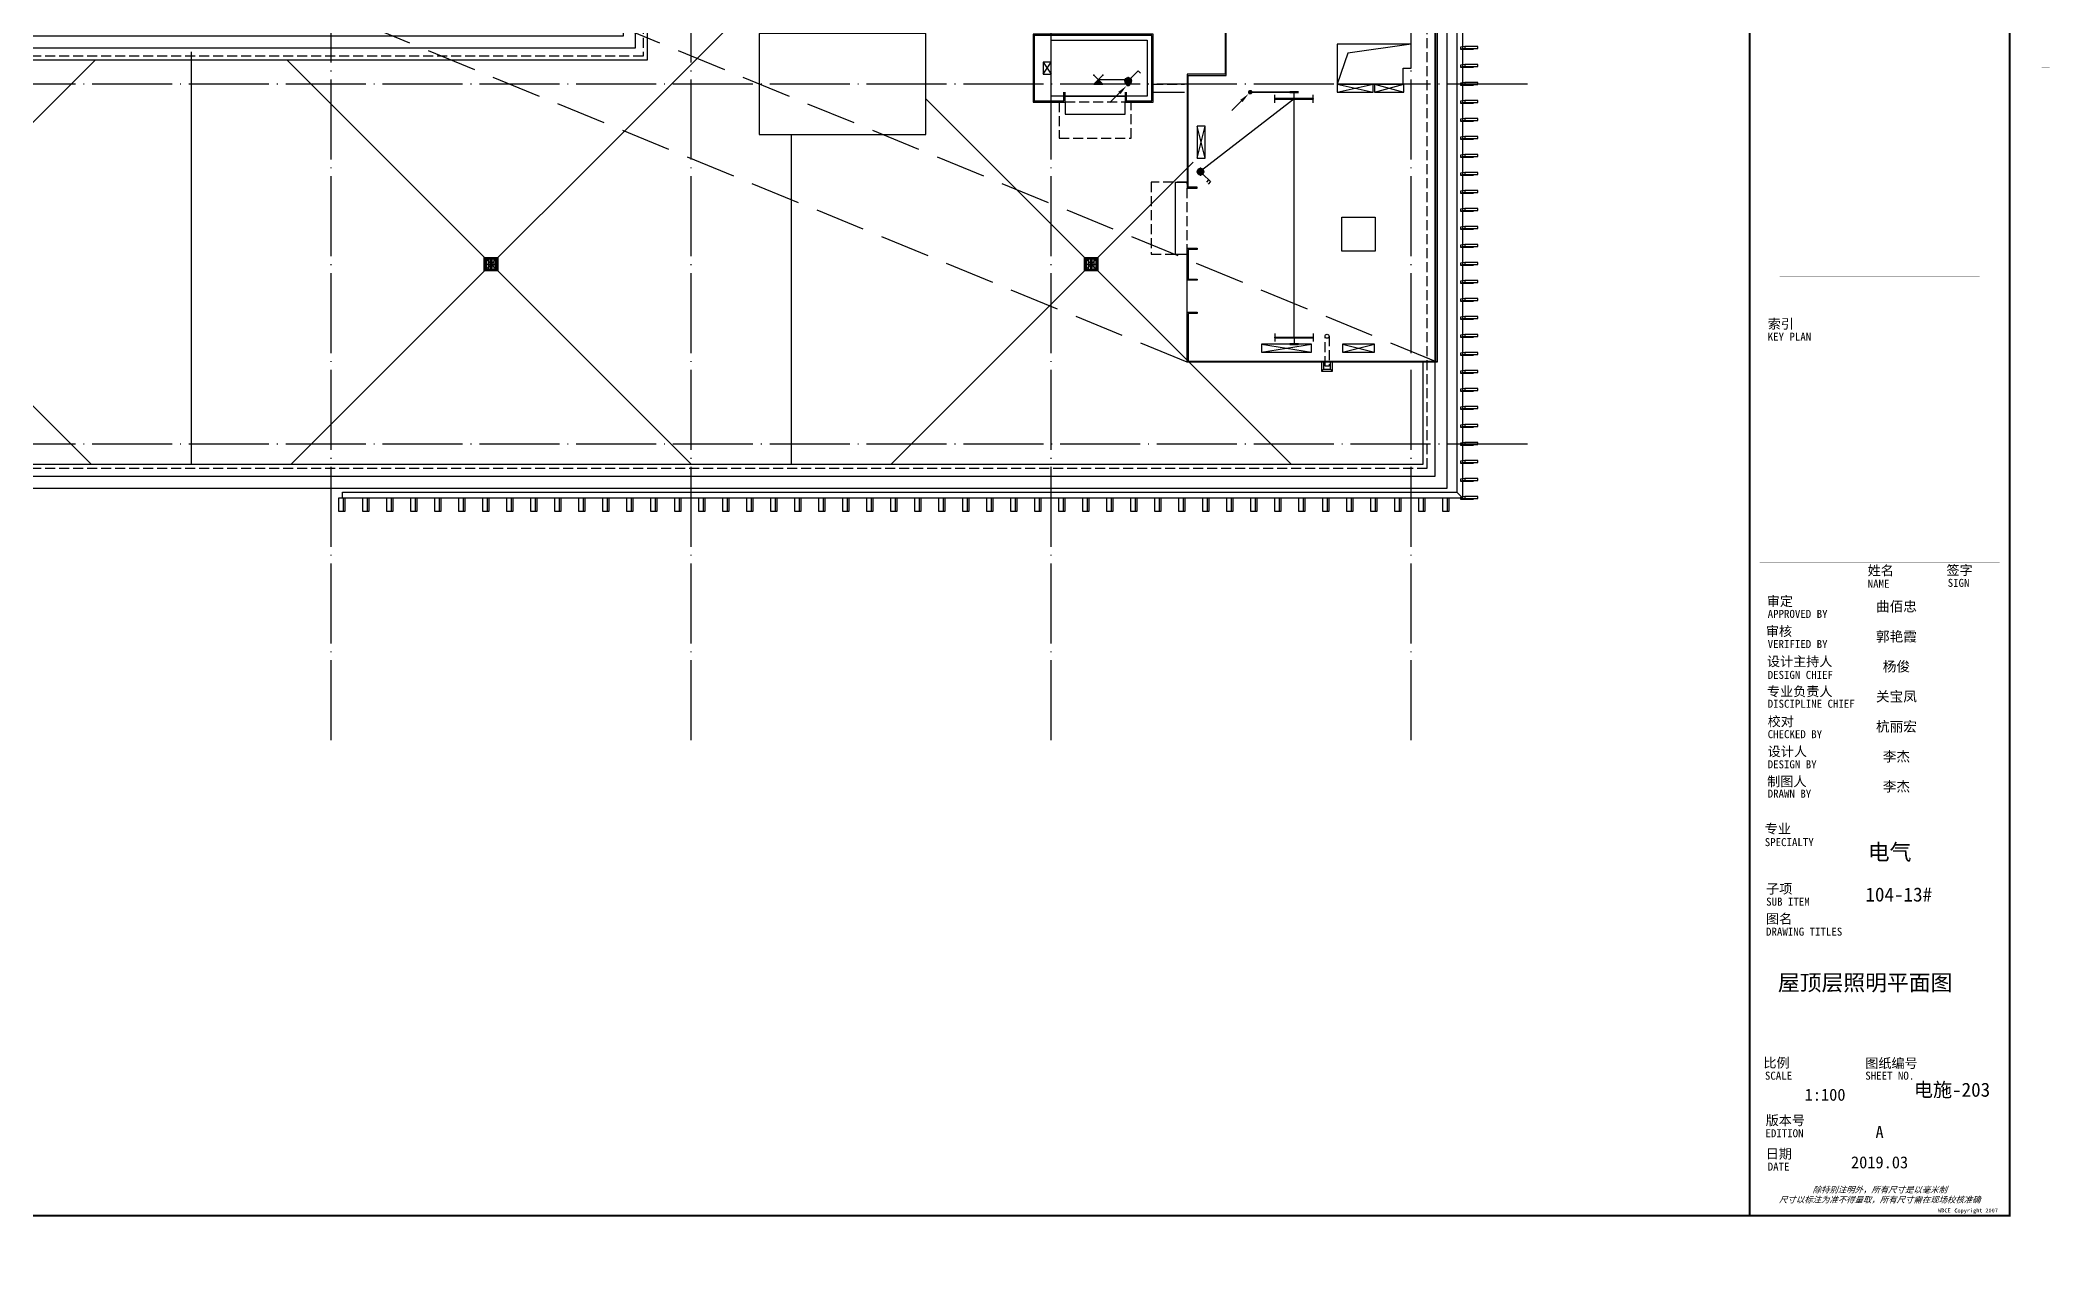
# Model space of a CAD drawing. Extents: x -288892 to 86489, y -207485 to 163917.
# Drawn here: x 23229 to 73468, y 104512 to 134900 of the extents above; entities that cross this region are included whole.
import ezdxf
from ezdxf.enums import TextEntityAlignment as Align

# ---------------------------------------------------------------- set-up
doc = ezdxf.new("R2010")
doc.units = 0
doc.header["$LTSCALE"] = 1000
doc.header["$MEASUREMENT"] = 0
for name, pattern in [('DASH', [0.35, 0.25, -0.1]), ('X-104 13#平面$0$DASH', [0.35, 0.25, -0.1]), ('X-104 13#平面$0$DOTE', [2.42, 2, -0.2, 0.02, -0.2])]:
    doc.linetypes.add(name, pattern=pattern)
doc.layers.get('0').update_dxf_attribs({"linetype": 'CONTINUOUS'})
doc.layers.get('Defpoints').update_dxf_attribs({"linetype": 'CONTINUOUS'})
for name, color, linetype in [('13#楼幕墙$0$A-C_玻璃幕墙', 140, 'CONTINUOUS'), ('13#楼幕墙$0$D-铝板', 181, 'CONTINUOUS'), ('EQUIP-照明', 3, 'CONTINUOUS'), ('LWIRE', 4, 'CONTINUOUS'), ('SHEET_TEXT', 7, 'CONTINUOUS'), ('TEL_TEXT', 3, 'CONTINUOUS'), ('WIRE-应急', 2, 'DASH'), ('X-104 13#平面$0$00-基础条件', 4, 'CONTINUOUS'), ('X-104 13#平面$0$02-TEXT_标注', 130, 'CONTINUOUS'), ('X-104 13#平面$0$A-E_电梯', 171, 'CONTINUOUS'), ('X-104 13#平面$0$A-O_分水线', 127, 'CONTINUOUS'), ('X-104 13#平面$0$A-O_屋面', 201, 'CONTINUOUS'), ('X-104 13#平面$0$A-SUR_保温', 222, 'CONTINUOUS'), ('X-104 13#平面$0$A-TECH_暖通', 6, 'CONTINUOUS'), ('X-104 13#平面$0$A-TECH_电气', 240, 'CONTINUOUS'), ('X-104 13#平面$0$A-TECH_结构', 21, 'CONTINUOUS'), ('X-104 13#平面$0$A_AXIS-轴线', 36, 'X-104 13#平面$0$DOTE'), ('X-104 13#平面$0$DIM_SYMB', 3, 'CONTINUOUS'), ('X-104 13#平面$0$EH_石材', 116, 'CONTINUOUS'), ('X-104 13#平面$0$X-104 13#平面$0$A-TECH_结构', 21, 'CONTINUOUS'), ('X-104 13#平面$0$图例', 7, 'CONTINUOUS')]:
    doc.layers.add(name, color=color, linetype=linetype)
doc.layers.add('X-104 13#平面$0$04-不打印_辅助线', color=165, linetype='CONTINUOUS', plot=False)
doc.layers.add('X-104 13#平面$0$04-不打印_面积', color=5, linetype='CONTINUOUS', plot=False)
doc.styles.add('_TEL_DIM', font='SIMPLEX', dxfattribs={"width": 0.8, "height": 3.5, "bigfont": 'HZTXT'})
doc.styles.get("Standard").update_dxf_attribs({"font": 'gbenor.shx', "bigfont": 'gbcbig.shx'})
doc.styles.add('华文细黑', font='STXIHEI.TTF')
doc.styles.add('图签信息$0$hwxh', font='STXIHEI.TTF')
doc.styles.add('图签信息$0$华文细黑', font='STXIHEI.TTF', dxfattribs={"height": 10})

# ---------------------------------------------------------------- blocks, each defined once
blk = doc.blocks.new('图框-A1')
for points, const_width in [([(0, 0), (841, 0), (841, 594), (0, 594)], 0.05), ([(766, 584), (25, 584), (25, 10), (766, 10)], 0.5)]:
    blk.add_lwpolyline(points, close=True, dxfattribs=dict(const_width=const_width))
at = {"const_width": 0.05}
for points in [[(841, 297), (839, 297)], [(420.5, 0), (420.5, 2)]]:
    blk.add_lwpolyline(points, dxfattribs=at)
blk = doc.blocks.new('X-104 13#平面$0$zzzzx')
at = {"layer": 'X-104 13#平面$0$A_AXIS-轴线', "linetype": 'X-104 13#平面$0$DOTE'}
for p, q in [((30500, -7401), (30500, 28620)), ((39500, -7401), (39500, 28620)), ((48500, -7401), (48500, 28620)), ((57500, -7401), (57500, 28620)), ((60408, 9000), (-2925, 9000)), ((60408, 0), (-2925, 0))]:
    blk.add_line(p, q, dxfattribs=at)
blk = doc.blocks.new('图签信息$0$WDCE Copyright200X')
at = {"const_width": 0.016}
blk.add_lwpolyline([(-10.6, 1.26, 1), (-11.4, 1.26, 1)], format="xyb", close=True, dxfattribs=at)
at = {"style": '图签信息$0$华文细黑'}
for s, p in [('WDCE ', (-11.46, 0.5)), ('     Copyright ', (-3.51, 0.5))]:
    blk.add_text(s, height=1, dxfattribs=at).set_placement(p, align=Align.BOTTOM_RIGHT)
blk.add_text('c', height=0.6, dxfattribs=at).set_placement((-11.04, 1.35), align=Align.MIDDLE_CENTER)
blk.add_attdef('200X', text='', height=1, dxfattribs=at).set_placement((-0.45, 0.5), align=Align.BOTTOM_RIGHT)
blk = doc.blocks.new('图签信息$0$logo2')
h = blk.add_hatch(color=7)
h.paths.add_polyline_path([(19.02, -7.36), (15.84, -7.36), (15.84, -3.97), (18.97, -3.97), (18.97, -4.24), (16.46, -4.24), (16.46, -5.45), (18.81, -5.45), (18.81, -5.69), (16.47, -5.69), (16.47, -7.12), (19.02, -7.12)])
edge = h.paths.add_edge_path()
edge.add_spline(control_points=[(15.26, -4.21), (15.26, -4.21), (15.13, -4.65), (15.13, -4.65), (15.13, -4.65), (14.62, -4.1), (13.73, -4.1), (13.04, -4.1), (12.07, -4.54), (12.08, -5.62), (12.08, -6.49), (12.77, -7.16), (13.73, -7.17), (14.66, -7.17), (15.23, -6.68), (15.23, -6.68), (15.23, -6.68), (15.16, -7.11), (15.16, -7.11), (13.63, -7.7), (11.42, -7.29), (11.41, -5.64), (11.4, -3.72), (14.16, -3.66), (15.26, -4.21)], knot_values=[0, 0, 0, 0, 1, 1, 1, 2, 2, 2, 3, 3, 3, 4, 4, 4, 5, 5, 5, 6, 6, 6, 7, 7, 7, 8, 8, 8, 8], degree=3, periodic=0)
edge = h.paths.add_edge_path(flags=16)
edge.add_spline(control_points=[(10.23, -5.57), (10.23, -5.16), (10.12, -4.83), (9.9, -4.58), (9.63, -4.27), (9.23, -4.12), (8.69, -4.12), (8.69, -4.12), (7.64, -4.12), (7.64, -4.12), (7.64, -4.12), (7.64, -7.1), (7.64, -7.1), (7.64, -7.1), (8.66, -7.1), (8.66, -7.1), (9.13, -7.1), (9.52, -6.93), (9.82, -6.6), (10.09, -6.31), (10.23, -5.96), (10.23, -5.57)], knot_values=[0, 0, 0, 0, 1, 1, 1, 2, 2, 2, 3, 3, 3, 4, 4, 4, 5, 5, 5, 6, 6, 6, 7, 7, 7, 7], degree=3, periodic=0)
edge = h.paths.add_edge_path()
edge.add_spline(control_points=[(10.92, -5.51), (10.92, -5.96), (10.72, -6.37), (10.34, -6.72), (9.92, -7.1), (9.41, -7.29), (8.82, -7.29), (8.82, -7.29), (7.03, -7.29), (7.03, -7.29), (7.03, -7.29), (7.03, -3.92), (7.03, -3.92), (7.03, -3.92), (9.1, -3.92), (9.1, -3.92), (9.59, -3.92), (10.01, -4.06), (10.36, -4.34), (10.73, -4.64), (10.92, -5.03), (10.92, -5.51)], knot_values=[0, 0, 0, 0, 1, 1, 1, 2, 2, 2, 3, 3, 3, 4, 4, 4, 5, 5, 5, 6, 6, 6, 7, 7, 7, 7], degree=3, periodic=0)
at = {"lineweight": 0}
blk.add_lwpolyline([(19.02, -7.36), (15.84, -7.36), (15.84, -3.97), (18.97, -3.97), (18.97, -4.24), (16.46, -4.24), (16.46, -5.45), (18.81, -5.45), (18.81, -5.69), (16.47, -5.69), (16.47, -7.12), (19.02, -7.12), (19.02, -7.36)], dxfattribs=at)
for points, knots in [([(10.92, -5.51), (10.92, -5.96), (10.72, -6.37), (10.34, -6.72), (9.92, -7.1), (9.41, -7.29), (8.82, -7.29), (8.82, -7.29), (7.03, -7.29), (7.03, -7.29), (7.03, -7.29), (7.03, -3.92), (7.03, -3.92), (7.03, -3.92), (9.1, -3.92), (9.1, -3.92), (9.59, -3.92), (10.01, -4.06), (10.36, -4.34), (10.73, -4.64), (10.92, -5.03), (10.92, -5.51)], [0, 0, 0, 0, 1, 1, 1, 2, 2, 2, 3, 3, 3, 4, 4, 4, 5, 5, 5, 6, 6, 6, 7, 7, 7, 7]), ([(10.23, -5.57), (10.23, -5.16), (10.12, -4.83), (9.9, -4.58), (9.63, -4.27), (9.23, -4.12), (8.69, -4.12), (8.69, -4.12), (7.64, -4.12), (7.64, -4.12), (7.64, -4.12), (7.64, -7.1), (7.64, -7.1), (7.64, -7.1), (8.66, -7.1), (8.66, -7.1), (9.13, -7.1), (9.52, -6.93), (9.82, -6.6), (10.09, -6.31), (10.23, -5.96), (10.23, -5.57)], [0, 0, 0, 0, 1, 1, 1, 2, 2, 2, 3, 3, 3, 4, 4, 4, 5, 5, 5, 6, 6, 6, 7, 7, 7, 7]), ([(15.26, -4.21), (15.26, -4.21), (15.13, -4.65), (15.13, -4.65), (15.13, -4.65), (14.62, -4.1), (13.73, -4.1), (13.04, -4.1), (12.07, -4.54), (12.08, -5.62), (12.08, -6.49), (12.77, -7.16), (13.73, -7.17), (14.66, -7.17), (15.23, -6.68), (15.23, -6.68), (15.23, -6.68), (15.16, -7.11), (15.16, -7.11), (13.63, -7.7), (11.42, -7.29), (11.41, -5.64), (11.4, -3.72), (14.16, -3.66), (15.26, -4.21)], [0, 0, 0, 0, 1, 1, 1, 2, 2, 2, 3, 3, 3, 4, 4, 4, 5, 5, 5, 6, 6, 6, 7, 7, 7, 8, 8, 8, 8])]:
    blk.add_open_spline(points, degree=3, knots=knots, dxfattribs=at)
blk = doc.blocks.new('图签信息$0$logo1')
h = blk.add_hatch(color=8)
edge = h.paths.add_edge_path()
edge.add_spline(control_points=[(3.86, -5.21), (3.63, -5.88), (3.39, -6.56), (3.39, -6.56), (3.39, -6.56), (2.5, -3.91), (2.5, -3.91), (2.5, -3.91), (1.8, -3.91), (1.69, -3.91), (2.02, -4.39), (2.95, -7.27), (2.95, -7.27), (2.95, -7.27), (3.44, -7.27), (3.44, -7.27), (3.44, -7.27), (4.03, -5.66), (4.03, -5.66), (4.03, -5.66), (3.86, -5.21), (3.86, -5.21)], knot_values=[0, 0, 0, 0, 1, 1, 1, 2, 2, 2, 3, 3, 3, 4, 4, 4, 5, 5, 5, 6, 6, 6, 7, 7, 7, 7], degree=3, periodic=0)
h = blk.add_hatch(color=7)
edge = h.paths.add_edge_path()
edge.add_spline(control_points=[(6.04, -3.91), (6.09, -4.1), (5.2, -6.56), (5.2, -6.56), (5.2, -6.56), (4.3, -3.91), (4.3, -3.91), (4.3, -3.91), (3.6, -3.91), (3.49, -3.91), (3.82, -4.39), (4.75, -7.27), (4.75, -7.27), (4.75, -7.27), (5.24, -7.27), (5.24, -7.27), (5.24, -7.27), (6.33, -4.3), (6.33, -4.3), (6.33, -4.3), (6.48, -3.91), (6.48, -3.91), (6.48, -3.91), (6.21, -3.91), (6.04, -3.91)], knot_values=[0, 0, 0, 0, 1, 1, 1, 2, 2, 2, 3, 3, 3, 4, 4, 4, 5, 5, 5, 6, 6, 6, 7, 7, 7, 8, 8, 8, 8], degree=3, periodic=0)
at = {"color": 8, "lineweight": 0}
blk.add_open_spline([(3.86, -5.21), (3.63, -5.88), (3.39, -6.56), (3.39, -6.56), (3.39, -6.56), (2.5, -3.91), (2.5, -3.91), (2.5, -3.91), (1.8, -3.91), (1.69, -3.91), (2.02, -4.39), (2.95, -7.27), (2.95, -7.27), (2.95, -7.27), (3.44, -7.27), (3.44, -7.27), (3.44, -7.27), (4.03, -5.66), (4.03, -5.66), (4.03, -5.66), (3.86, -5.21), (3.86, -5.21)], degree=3, knots=[0, 0, 0, 0, 1, 1, 1, 2, 2, 2, 3, 3, 3, 4, 4, 4, 5, 5, 5, 6, 6, 6, 7, 7, 7, 7], dxfattribs=at)
at = {"lineweight": 0}
blk.add_open_spline([(6.04, -3.91), (6.09, -4.1), (5.2, -6.56), (5.2, -6.56), (5.2, -6.56), (4.3, -3.91), (4.3, -3.91), (4.3, -3.91), (3.6, -3.91), (3.49, -3.91), (3.82, -4.39), (4.75, -7.27), (4.75, -7.27), (4.75, -7.27), (5.24, -7.27), (5.24, -7.27), (5.24, -7.27), (6.33, -4.3), (6.33, -4.3), (6.33, -4.3), (6.48, -3.91), (6.48, -3.91), (6.48, -3.91), (6.21, -3.91), (6.04, -3.91)], degree=3, knots=[0, 0, 0, 0, 1, 1, 1, 2, 2, 2, 3, 3, 3, 4, 4, 4, 5, 5, 5, 6, 6, 6, 7, 7, 7, 8, 8, 8, 8], dxfattribs=at)
blk.add_blockref('图签信息$0$logo2', (0, 0))
blk = doc.blocks.new('图签信息$0$时间-logo')
at = {"layer": 'Defpoints', "lineweight": 0}
blk.add_lwpolyline([(0, -23.46), (-21.17, -23.46), (-21.17, 0), (0, 0), (0, -23.46)], dxfattribs=at)
blk.add_blockref('图签信息$0$logo1', (-20.97, 0))
at = {"style": '图签信息$0$hwxh'}
for s, height, p in [('华通设计顾问工程有限公司 ', 1.15, (-19.73, -9.05)), ('WALTON DESIGN & CONSULTING ENGINEERING CO., LTD.', 0.5, (-19.5, -10.1)), ('Address: Building No.3 C-Park, No.135 Xizhimen South Street, ', 0.47, (-19.48, -12.83)), ('地址:北京市西城区西直门南小街135号西派国际3号楼 100035', 0.5, (-19.48, -11.94)), ('Xicheng District, Beijing 100035, China ', 0.47, (-16.69, -13.72)), ('电话 Tel：                        （8610）83957395 ', 0.5, (-19.56, -14.91)), ('传真 Fax：                      （8610）83957590 ', 0.5, (-19.48, -15.8)), ('主页 Web：                      www.WDCE.com ', 0.5, (-19.48, -16.69)), ('邮件 E-mail：                    office@WDCE.com ', 0.5, (-19.48, -17.58)), ('资质号 Licence No.：    建筑甲级 A111010265 ', 0.5, (-19.48, -18.47)), ('   规划甲级 101195', 0.5, (-12.6, -19.36))]:
    blk.add_text(s, height=height, dxfattribs=at).set_placement(p)
blk = doc.blocks.new('图签信息')
at = {"const_width": 0.5}
for points in [[(-65, 574), (-65, 500.5), (0, 500.5), (0, 574)], [(-65, 0), (0, 0), (0, 500.5), (-65, 500.5)]]:
    blk.add_lwpolyline(points, close=True, dxfattribs=at)
at = {"const_width": 0.05}
for points in [[(-65, 566.5), (0, 566.5)], [(-39.14, 566.5), (-39.14, 500.5)], [(-19.1, 566.5), (-19.1, 500.5)], [(-65, 560.5), (0, 560.5)], [(-65, 554.5), (0, 554.5)], [(-65, 548.5), (0, 548.5)], [(-65, 542.5), (0, 542.5)], [(-65, 536.5), (0, 536.5)], [(-65, 530.5), (0, 530.5)], [(-65, 524.5), (0, 524.5)], [(-65, 518.5), (0, 518.5)], [(-65, 512.5), (0, 512.5)], [(-65, 512.5), (0, 512.5)], [(-65, 506.5), (0, 506.5)], [(-65, 500.5), (0, 500.5)], [(-62.5, 450.87), (-2.5, 450.87)], [(-62.5, 440.87), (-2.5, 440.87)], [(-2.5, 407.85), (-2.5, 436.12), (-62.5, 436.12), (-62.5, 407.85)], [(-62.5, 407.85), (-2.5, 407.85)], [(-62.5, 404.92), (-62.5, 227.83)], [(-62.5, 404.92), (-2.5, 404.92)], [(-62.5, 227.83), (-2.5, 227.83), (-2.5, 404.92)], [(-57.5, 338.36), (-7.5, 338.36)], [(-57.5, 288.83), (-7.5, 288.83)], [(-57.5, 234.85), (-7.5, 234.85)], [(-62.5, 227.83), (-2.5, 227.83)], [(-62.5, 217.74), (-2.5, 217.74)], [(-62.5, 103.26), (-2.5, 103.26), (-2.5, 163.26), (-62.5, 163.26), (-62.5, 103.26)], [(-37.5, 163.26), (-37.5, 103.26)], [(-20, 163.26), (-20, 103.26)], [(-62.5, 155.76), (-2.5, 155.76)], [(-62.5, 148.26), (-2.5, 148.26)], [(-62.5, 140.76), (-2.5, 140.76)], [(-62.5, 133.26), (-2.5, 133.26)], [(-62.5, 125.76), (-2.5, 125.76)], [(-62.5, 118.26), (-2.5, 118.26)], [(-62.5, 110.76), (-2.5, 110.76)], [(-62.5, 98.5), (-2.5, 98.5), (-2.5, 10), (-62.5, 10), (-62.5, 98.5)], [(-62.5, 83.5), (-2.5, 83.5)], [(-62.5, 76), (-2.5, 76)], [(-62.5, 40), (-2.5, 40)], [(-37.5, 40), (-37.5, 26)], [(-62.5, 26), (-2.5, 26)], [(-62.5, 18), (-2.5, 18)]]:
    blk.add_lwpolyline(points, dxfattribs=at)
at = {"ltscale": 0.001, "xscale": 2.834689937531525, "yscale": 2.834689937531525, "zscale": 2.834689937531525}
blk.add_blockref('图签信息$0$时间-logo', (-2.5, 404.92), dxfattribs=at)
blk.add_blockref('图签信息$0$WDCE Copyright200X', (-2.5, 0)).add_auto_attribs({'200X': '2007'})
at = {"style": '图签信息$0$华文细黑'}
for s, height, p in [('会签栏', 2.4, (-32.5, 573)), ('COUNTERSIGN', 2, (-32.5, 569.6))]:
    blk.add_text(s, height=height, dxfattribs=at).set_placement(p, align=Align.TOP_CENTER)
for s, height, p in [('签字', 2.4, (-37.22, 564.63)), ('SIGN', 2, (-30.32, 563.88)), ('日期', 2.4, (-17.79, 564.58)), ('DATE', 2, (-10.96, 563.7)), ('总图', 2.4, (-63, 559.5)), ('建筑', 2.4, (-63, 553.5)), ('结构', 2.4, (-63, 547.5)), ('给排水', 2.4, (-63, 541.5)), ('暖通', 2.4, (-63, 535.5)), ('电气', 2.4, (-63, 529.5)), ('景观', 2.4, (-63, 523.5)), ('室内', 2.4, (-63, 517.5)), ('方案', 2.4, (-63, 511.5)), ('绿色', 2.4, (-63, 505.5)), ('项目名称', 2.4, (-60.5, 498)), ('PROJECT NAME', 2, (-60.5, 494.08)), ('设计号', 2.4, (-60.54, 457.48)), ('PROJECT NO.', 2, (-60.5, 453.97)), ('阶段', 2.4, (-60.5, 447.47)), ('STAGE', 2, (-60.5, 443.97)), ('委托方', 2, (-60.9, 434.86)), ('CLIENT', 2, (-60.9, 431.86)), ('设计方', 2, (-60.5, 403.83)), ('DESIGNER', 2, (-60.5, 400.83)), ('索引', 2.4, (-60.5, 224.14)), ('KEY PLAN', 2, (-60.5, 220.74)), ('姓名', 2.4, (-35.5, 162.47)), ('签字', 2.4, (-15.81, 162.57)), ('NAME', 2, (-35.5, 158.96)), ('SIGN', 2, (-15.5, 159.2)), ('审定', 2.4, (-60.73, 154.81)), ('APPROVED BY', 2, (-60.5, 151.44)), ('审核', 2.4, (-60.95, 147.29)), ('VERIFIED BY', 2, (-60.5, 143.91)), ('设计主持人', 2.4, (-60.68, 139.76)), ('DESIGN CHIEF', 2, (-60.5, 136.19)), ('专业负责人', 2.4, (-60.67, 132.26)), ('DISCIPLINE CHIEF', 2, (-60.5, 128.98)), ('校对', 2.4, (-60.5, 124.76)), ('CHECKED BY', 2, (-60.5, 121.37)), ('设计人', 2.4, (-60.5, 117.26)), ('DESIGN BY', 2, (-60.5, 113.83)), ('制图人', 2.4, (-60.61, 109.76)), ('DRAWN BY', 2, (-60.5, 106.5)), ('专业', 2.4, (-61.23, 97.93)), ('SPECIALTY', 2, (-61.23, 94.38)), ('子项', 2.4, (-60.88, 82.92)), ('SUB ITEM', 2, (-60.88, 79.5)), ('图名', 2.4, (-60.91, 75.41)), ('DRAWING TITLES', 2, (-60.91, 72)), ('比例', 2.4, (-61.56, 39.42)), ('SCALE', 2, (-61.19, 36)), ('SHEET NO.', 2, (-36.1, 36)), ('图纸编号', 2.4, (-36.1, 39.32)), ('版本号', 2.4, (-61, 25.03)), ('EDITION', 2, (-61.06, 21.61)), ('日期', 2.4, (-61, 16.68)), ('DATE', 2, (-60.5, 13.26))]:
    blk.add_text(s, height=height, dxfattribs=at).set_placement(p, align=Align.TOP_LEFT)
for s, p in [('SITE PLAN', (-40.06, 557.7)), ('ARCHITECTURE', (-40.06, 552.7)), ('STRUCTURE', (-40.06, 546.7)), ('WATER', (-40.06, 540.7)), ('VENTILATION', (-40.06, 534.7)), ('ELECTRIC', (-40.14, 528.89)), ('LANDSCAPE', (-40.14, 522.89)), ('INTERIORS', (-40.14, 516.89)), ('PLAN', (-40.14, 510.89)), ('GREEN', (-40.14, 504.89))]:
    blk.add_text(s, height=1.5, dxfattribs=at).set_placement(p, align=Align.TOP_RIGHT)
at = {"color": 4, "style": '图签信息$0$华文细黑', "width": 0.75}
for s, p in [('通州区台湖镇104、109地块', (-32.5, 480.78)), ('F3其他类多功能用地项目', (-32.5, 470.91))]:
    blk.add_text(s, height=4.5, dxfattribs=at).set_placement(p, align=Align.CENTER)
at = {"color": 4, "style": '图签信息$0$华文细黑'}
for s, p in [('A', (-32.53, 19.4)), ('2019.03', (-32.53, 11.84))]:
    blk.add_text(s, height=3, dxfattribs=at).set_placement(p, align=Align.CENTER)
at = {"style": '图签信息$0$华文细黑', "oblique": 20}
for s, p in [('除特别注明外，所有尺寸是以毫米制', (-32.5, 6.5)), ('尺寸以标注为准不得量取，所有尺寸需在现场校核准确', (-32.5, 4))]:
    blk.add_text(s, height=1.5, dxfattribs=at).set_placement(p, align=Align.MIDDLE_CENTER)
at = {"color": 4, "ltscale": 0.001, "char_height": 3, "width": 58.4895, "style": '图签信息$0$华文细黑'}
for s, insert, attachment_point in [('通17-03', (-40.06, 455.51), 4), ('施工图', (-40.06, 445.51), 4), ('北京光谷科技园\\P开发建设有限公司', (-32.9, 419.71), 5)]:
    blk.add_mtext(s, dxfattribs=dict(at, insert=insert, attachment_point=attachment_point))
blk = doc.blocks.new('图签-A1')
at = {"color": 2}
blk.add_blockref('图签信息', (0, 0), dxfattribs=at)
blk = doc.blocks.new('13#楼幕墙$0$llllei')
for p, q in [((325, 50), (0, 50)), ((0, 50), (0, 0)), ((0, 0), (325, 0)), ((325, 0), (325, 50))]:
    blk.add_line(p, q)
for points in [[(0, 50), (-105, 29)], [(-105, 29), (-105, -21)], [(0, 0), (-105, -21)], [(325, 0), (220, -21)], [(-105, -21), (220, -21)]]:
    blk.add_lwpolyline(points)
blk = doc.blocks.new('13#楼幕墙$0$leileilei')
for p, q in [((120, 325), (0, 325)), ((0, 325), (0, 0)), ((0, 0), (120, 0)), ((120, 325), (120, 0)), ((170, 325), (120, 325)), ((120, 0), (170, 0)), ((170, 0), (170, 325))]:
    blk.add_line(p, q)
blk = doc.blocks.new('13#楼幕墙')
at = {"layer": '13#楼幕墙$0$A-C_玻璃幕墙'}
for p, q in [((58400, 123700), (58400, 143760)), ((22100, 123700), (58400, 123700))]:
    blk.add_line(p, q, dxfattribs=at)
at = {"layer": '13#楼幕墙$0$D-铝板'}
for points in [[(58790, 143760), (58640, 143760), (58640, 123600), (58790, 123450), (58790, 143760)], [(58790, 123450), (30785, 123450), (30785, 123600), (58640, 123600)]]:
    blk.add_lwpolyline(points, close=True, dxfattribs=at)
for name, p in [('13#楼幕墙$0$llllei', (58840, 134696)), ('13#楼幕墙$0$llllei', (58840, 134246)), ('13#楼幕墙$0$llllei', (58840, 133796)), ('13#楼幕墙$0$llllei', (58840, 133346)), ('13#楼幕墙$0$llllei', (58840, 132896)), ('13#楼幕墙$0$llllei', (58840, 132446)), ('13#楼幕墙$0$llllei', (58840, 131996)), ('13#楼幕墙$0$llllei', (58840, 131546)), ('13#楼幕墙$0$llllei', (58840, 131096)), ('13#楼幕墙$0$llllei', (58840, 130646)), ('13#楼幕墙$0$llllei', (58840, 130196)), ('13#楼幕墙$0$llllei', (58840, 129746)), ('13#楼幕墙$0$llllei', (58840, 129296)), ('13#楼幕墙$0$llllei', (58840, 128846)), ('13#楼幕墙$0$llllei', (58840, 128396)), ('13#楼幕墙$0$llllei', (58840, 127946)), ('13#楼幕墙$0$llllei', (58840, 127496)), ('13#楼幕墙$0$llllei', (58840, 127046)), ('13#楼幕墙$0$llllei', (58840, 126596)), ('13#楼幕墙$0$llllei', (58840, 126146)), ('13#楼幕墙$0$llllei', (58840, 125696)), ('13#楼幕墙$0$llllei', (58840, 125246)), ('13#楼幕墙$0$llllei', (58840, 124796)), ('13#楼幕墙$0$llllei', (58840, 124346)), ('13#楼幕墙$0$llllei', (58840, 123896)), ('13#楼幕墙$0$leileilei', (30685, 123125)), ('13#楼幕墙$0$leileilei', (31285, 123125)), ('13#楼幕墙$0$leileilei', (31885, 123125)), ('13#楼幕墙$0$leileilei', (32485, 123125)), ('13#楼幕墙$0$leileilei', (33085, 123125)), ('13#楼幕墙$0$leileilei', (33685, 123125)), ('13#楼幕墙$0$leileilei', (34285, 123125)), ('13#楼幕墙$0$leileilei', (34885, 123125)), ('13#楼幕墙$0$leileilei', (35485, 123125)), ('13#楼幕墙$0$leileilei', (36085, 123125)), ('13#楼幕墙$0$leileilei', (36685, 123125)), ('13#楼幕墙$0$leileilei', (37285, 123125)), ('13#楼幕墙$0$leileilei', (37885, 123125)), ('13#楼幕墙$0$leileilei', (38485, 123125)), ('13#楼幕墙$0$leileilei', (39085, 123125)), ('13#楼幕墙$0$leileilei', (39685, 123125)), ('13#楼幕墙$0$leileilei', (40285, 123125)), ('13#楼幕墙$0$leileilei', (40885, 123125)), ('13#楼幕墙$0$leileilei', (41485, 123125)), ('13#楼幕墙$0$leileilei', (42085, 123125)), ('13#楼幕墙$0$leileilei', (42685, 123125)), ('13#楼幕墙$0$leileilei', (43285, 123125)), ('13#楼幕墙$0$leileilei', (43885, 123125)), ('13#楼幕墙$0$leileilei', (44485, 123125)), ('13#楼幕墙$0$leileilei', (45085, 123125)), ('13#楼幕墙$0$leileilei', (45685, 123125)), ('13#楼幕墙$0$leileilei', (46285, 123125)), ('13#楼幕墙$0$leileilei', (46885, 123125)), ('13#楼幕墙$0$leileilei', (47485, 123125)), ('13#楼幕墙$0$leileilei', (48085, 123125)), ('13#楼幕墙$0$leileilei', (48685, 123125)), ('13#楼幕墙$0$leileilei', (49285, 123125)), ('13#楼幕墙$0$leileilei', (49885, 123125)), ('13#楼幕墙$0$leileilei', (50485, 123125)), ('13#楼幕墙$0$leileilei', (51085, 123125)), ('13#楼幕墙$0$leileilei', (51685, 123125)), ('13#楼幕墙$0$leileilei', (52285, 123125)), ('13#楼幕墙$0$leileilei', (52885, 123125)), ('13#楼幕墙$0$leileilei', (53485, 123125)), ('13#楼幕墙$0$leileilei', (54085, 123125)), ('13#楼幕墙$0$leileilei', (54685, 123125)), ('13#楼幕墙$0$leileilei', (55285, 123125)), ('13#楼幕墙$0$leileilei', (55885, 123125)), ('13#楼幕墙$0$leileilei', (56485, 123125)), ('13#楼幕墙$0$leileilei', (57085, 123125)), ('13#楼幕墙$0$leileilei', (57685, 123125)), ('13#楼幕墙$0$leileilei', (58285, 123125)), ('13#楼幕墙$0$llllei', (58840, 123446))]:
    blk.add_blockref(name, p, dxfattribs=at)
blk = doc.blocks.new('X-104 13#平面$0$ys')
for p, q in [((21500, 5311), (21500, -5000)), ((36500, 3240), (36500, -5000))]:
    blk.add_line(p, q)
for points in [[(24000, -5000), (36500, 7500)], [(7400, -6600), (19100, 5100)], [(19000, -5000), (8900, 5100)], [(34000, -5000), (23900, 5100)], [(46400, -2400), (39870, 4130)], [(39000, -5000), (46550, 2550)], [(49000, -5000), (46450, -2450)]]:
    blk.add_lwpolyline(points)
blk = doc.blocks.new('X-104 13#平面$0$jtkjuyriuy')
h = blk.add_hatch()
h.set_pattern_fill('ANSI31', color=8, scale=30, angle=45)
h.set_pattern_definition([(90, (0, 0), (-47.625, 1e-14), [])])
h.paths.add_polyline_path([(-138, 138), (138, 138), (138, -138), (-138, -138)])
for points in [[(-168, 168), (168, 168), (168, -168), (-168, -168)], [(-138, 138), (138, 138), (138, -138), (-138, -138)]]:
    blk.add_lwpolyline(points, close=True)
at = {"layer": 'X-104 13#平面$0$04-不打印_辅助线'}
for p, q in [((-168, 0), (168, 0)), ((0, 168), (0, -168))]:
    blk.add_line(p, q, dxfattribs=at)
blk = doc.blocks.new('X-104 13#平面$0$A$C6C68079C')
at = {"layer": 'X-104 13#平面$0$图例'}
for p, q in [((91, 87), (145, 141)), ((91, -87), (145, -137))]:
    blk.add_line(p, q, dxfattribs=at)
for points in [[(-80, -137), (-80, 141), (145, 141), (145, -137)], [(-80, -87), (-80, 87), (91, 87), (91, -87)]]:
    blk.add_lwpolyline(points, close=True, dxfattribs=at)
blk = doc.blocks.new('X-104 13#平面$0$A$C45D52E12')
at = {"layer": 'X-104 13#平面$0$X-104 13#平面$0$A-TECH_结构'}
blk.add_lwpolyline([(58300, -18800), (58300, 820), (53473, 4870), (38300, -3873), (38300, -8100), (12610, -8100), (4602, -2800), (-400, -2800), (-400, -20400), (22000, -20400), (22000, -18800)], close=True, dxfattribs=at)
blk = doc.blocks.new('*U900')
blk.add_lwpolyline([(200, 0), (200, 1250), (0, 1250), (0, 0), (200, 0), (0, 1250), (0, 0), (200, 1250)])
blk = doc.blocks.new('*U899')
blk.add_lwpolyline([(200, 0), (200, 800), (0, 800), (0, 0), (200, 0), (0, 800), (0, 0), (200, 800)])
blk = doc.blocks.new('*U901')
blk.add_lwpolyline([(200, 0), (200, 900), (0, 900), (0, 0), (200, 0), (0, 900), (0, 0), (200, 900)])
blk = doc.blocks.new('*U902')
blk.add_lwpolyline([(200, 0), (200, 730), (0, 730), (0, 0), (200, 0), (0, 730), (0, 0), (200, 730)])
blk = doc.blocks.new('*U912')
blk.add_lwpolyline([(300, 0), (300, 200), (0, 200), (0, 0), (300, 0), (0, 200), (0, 0), (300, 200)])
blk = doc.blocks.new('X-104 13#平面$0$ccc000')
at = {"layer": 'X-104 13#平面$0$A-TECH_电气', "rotation": 270}
blk.add_blockref('*U912', (48500, 134350), dxfattribs=at)
blk = doc.blocks.new('X-104 13#平面')
at = {"layer": 'X-104 13#平面$0$00-基础条件'}
blk.add_lwpolyline([(41200, 135065), (41200, 132540), (45370, 132540), (45370, 135065), (41200, 135065)], dxfattribs=at)
blk.add_lwpolyline([(55770, 130475), (56600, 130475), (56600, 129625), (55770, 129625)], close=True, dxfattribs=at)
at = {"layer": 'X-104 13#平面$0$02-TEXT_标注', "linetype": 'X-104 13#平面$0$DASH', "ltscale": 5}
for points in [[(51900, 126850), (27909, 136697)], [(58150, 126850), (34158, 136697)]]:
    blk.add_lwpolyline(points, dxfattribs=at)
at = {"layer": 'X-104 13#平面$0$04-不打印_面积', "color": 1}
blk.add_lwpolyline([(48500, 134900), (50900, 134900), (50900, 133500), (48500, 133500)], close=True, dxfattribs=at)
at = {"layer": 'X-104 13#平面$0$A-E_电梯'}
for p, q in [((48850, 133500), (50350, 133500)), ((51600, 131350), (51600, 129550)), ((51600, 131350), (51900, 131350)), ((51535, 129550), (51835, 129550))]:
    blk.add_line(p, q, dxfattribs=at)
blk.add_lwpolyline([(48850, 133350), (48850, 133050), (50350, 133050), (50350, 133350)], dxfattribs=at)
at = {"layer": 'X-104 13#平面$0$A-O_分水线', "linetype": 'X-104 13#平面$0$DASH'}
blk.add_lwpolyline([(55450, 127500), (55450, 126750), (55350, 126750), (55350, 127500)], dxfattribs=at)
at = {"layer": 'X-104 13#平面$0$A-O_分水线'}
blk.add_circle((55400, 127500), 50, dxfattribs=at)
at = {"layer": 'X-104 13#平面$0$A-O_屋面'}
blk.add_lwpolyline([(58400, 123700), (58400, 143760), (53305, 148035), (37800, 139100), (37800, 135000), (12500, 135000), (4493, 140300), (-900, 140300), (-900, 122100), (22100, 122100), (22100, 123700)], close=True, dxfattribs=at)
for points in [[(57800, 143250), (57800, 143480), (53241, 147306), (38400, 138753), (38400, 134400), (12319, 134400), (4312, 139700), (-300, 139700), (-300, 122700), (21500, 122700), (21500, 124300), (57800, 124300), (57800, 126850)], [(51050, 133600), (51835, 133600)]]:
    blk.add_lwpolyline(points, dxfattribs=at)
at = {"layer": 'X-104 13#平面$0$A-O_屋面', "linetype": 'X-104 13#平面$0$DASH'}
blk.add_lwpolyline([(51050, 133800), (51835, 133800)], dxfattribs=at)
at = {"layer": 'X-104 13#平面$0$A-SUR_保温', "linetype": 'X-104 13#平面$0$DASH'}
for points in [[(50500, 133350), (48700, 133350), (48700, 132450), (50500, 132450)], [(51900, 131350), (51000, 131350), (51000, 129550), (51900, 129550)]]:
    blk.add_lwpolyline(points, close=True, dxfattribs=at)
at = {"layer": 'X-104 13#平面$0$A-TECH_结构', "linetype": 'X-104 13#平面$0$DASH'}
blk.add_lwpolyline([(58100, 124000), (58100, 143620), (53261, 147680), (38100, 138927), (38100, 134700), (12410, 134700), (4402, 140000), (-600, 140000), (-600, 122400), (21800, 122400), (21800, 124000)], close=True, dxfattribs=at)
blk.add_lwpolyline([(57900, 143527), (53240, 147437), (38300, 138811), (38300, 134500), (12350, 134500), (4342, 139800), (-400, 139800), (-400, 122600), (21600, 122600), (21600, 124200), (57900, 124200), (57900, 143527)], dxfattribs=at)
at = {"layer": 'X-104 13#平面$0$DIM_SYMB'}
blk.add_lwpolyline([(57500, 134800), (55650, 134800), (55650, 133800), (57300, 133800), (57300, 134200), (57500, 134200), (57500, 134800), (55922, 134573), (55650, 133800)], dxfattribs=at)
at = {"layer": 'X-104 13#平面$0$EH_石材'}
blk.add_line((51900, 128100), (51900, 128900), dxfattribs=at)
for points in [[(56250, 143000), (56250, 143250), (58150, 143250), (58150, 126850), (51900, 126850), (51900, 128100), (52150, 128100), (52150, 128070), (51930, 128070), (51930, 126880), (58120, 126880), (58120, 143220), (56280, 143220), (56280, 143000), (56250, 143000)], [(50350, 133600), (50350, 133350), (51050, 133350), (51050, 135050), (48050, 135050), (48050, 133350), (48850, 133350), (48850, 133600)], [(50380, 133600), (50380, 133380), (51020, 133380), (51020, 135020), (48080, 135020), (48080, 133380), (48820, 133380), (48820, 133600)]]:
    blk.add_lwpolyline(points, dxfattribs=at)
for points in [[(52150, 131200), (52150, 131230), (51930, 131230), (51930, 134020), (52880, 134020), (52880, 140870), (53100, 140870), (53100, 140900), (52850, 140900), (52850, 134050), (51900, 134050), (51900, 131200)], [(52150, 128900), (51900, 128900), (51900, 129700), (52150, 129700), (52150, 129670), (51930, 129670), (51930, 128930), (52150, 128930)]]:
    blk.add_lwpolyline(points, close=True, dxfattribs=at)
at = {"xscale": 100, "yscale": 100, "zscale": 100}
for name, p in [('图框-A1', (-10635, 104515)), ('图签-A1', (72465, 105515))]:
    blk.add_blockref(name, p, dxfattribs=at)
for name, p in [('X-104 13#平面$0$zzzzx', (0, 124800)), ('X-104 13#平面$0$A$C45D52E12', (-200, 142800)), ('X-104 13#平面$0$ccc000', (-200, 0))]:
    blk.add_blockref(name, p)
at = {"color": 5, "xscale": -1, "rotation": 90}
blk.add_blockref('X-104 13#平面$0$A$C6C68079C', (55400, 126770), dxfattribs=at)
at = {"layer": 'X-104 13#平面$0$A-O_分水线'}
for name, p in [('X-104 13#平面$0$ys', (5500, 129300)), ('X-104 13#平面$0$jtkjuyriuy', (34500, 129300)), ('X-104 13#平面$0$jtkjuyriuy', (49500, 129300))]:
    blk.add_blockref(name, p, dxfattribs=at)
at = {"layer": 'X-104 13#平面$0$A-TECH_暖通', "rotation": 270}
for name, p in [('*U901', (55650, 133800)), ('*U902', (56585, 133800)), ('*U900', (53760, 127300)), ('*U899', (55785, 127300))]:
    blk.add_blockref(name, p, dxfattribs=at)
at = {"layer": 'X-104 13#平面$0$A-TECH_暖通'}
blk.add_blockref('*U899', (52150, 131950), dxfattribs=at)
at = {"layer": 'X-104 13#平面$0$A-TECH_结构'}
blk.add_blockref('13#楼幕墙', (0, 0), dxfattribs=at)
blk = doc.blocks.new('$equip$00001963')
for p, q in [((0.15, 0.36), (0.62, 0.83)), ((0.51, 0.72), (0.65, 0.58)), ((0.62, 0.83), (0.77, 0.69))]:
    blk.add_line(p, q)
blk.add_circle((0, 0.21), 0.208)
for p in [(-0.21, 0.21), (0, 0.42), (0, 0), (0.21, 0.21)]:
    blk.add_point(p)
for points in [[(-0.18, 0.31), (0.18, 0.31), (-0.21, 0.21), (0.21, 0.21)], [(-0.18, 0.1), (0.18, 0.1), (-0.21, 0.21), (0.21, 0.21)], [(-0.1, 0.39), (0.1, 0.39), (-0.18, 0.31), (0.18, 0.31)], [(-0.1, 0.03), (0.1, 0.03), (-0.18, 0.1), (0.18, 0.1)], [(0, 0.42), (0, 0.42), (-0.1, 0.39), (0.1, 0.39)], [(0, 0), (0, 0), (-0.1, 0.03), (0.1, 0.03)]]:
    blk.add_solid(points)
at = {"layer": 'TEL_TEXT', "style": '_TEL_DIM', "flags": 1}
blk.add_attdef('A', text='', height=0.00002, dxfattribs=at).set_placement((0, 0), align=Align.MIDDLE_CENTER)
blk = doc.blocks.new('$equip$00001962')
for p, q in [((0.15, 0.36), (0.63, 0.83)), ((0.63, 0.83), (0.77, 0.69))]:
    blk.add_line(p, q)
blk.add_circle((0, 0.21), 0.208)
for p in [(-0.21, 0.21), (0, 0.42), (0, 0), (0.21, 0.21)]:
    blk.add_point(p)
for points in [[(-0.18, 0.31), (0.18, 0.31), (-0.21, 0.21), (0.21, 0.21)], [(-0.18, 0.1), (0.18, 0.1), (-0.21, 0.21), (0.21, 0.21)], [(-0.1, 0.39), (0.1, 0.39), (-0.18, 0.31), (0.18, 0.31)], [(-0.1, 0.03), (0.1, 0.03), (-0.18, 0.1), (0.18, 0.1)], [(0, 0.42), (0, 0.42), (-0.1, 0.39), (0.1, 0.39)], [(0, 0), (0, 0), (-0.1, 0.03), (0.1, 0.03)]]:
    blk.add_solid(points)
at = {"layer": 'TEL_TEXT', "style": '_TEL_DIM', "flags": 1}
blk.add_attdef('A', text='', height=0.00002, dxfattribs=at).set_placement((0, 0), align=Align.MIDDLE_CENTER)
blk = doc.blocks.new('$equip$00001154')
for p, q in [((0, 0.28), (0, -0.28)), ((0, 0.28), (0.57, -0.28)), ((0.57, 0.28), (0, -0.28))]:
    blk.add_line(p, q)
for p in [(0, 0), (0.28, 0), (0.57, 0.28), (0.57, -0.28)]:
    blk.add_point(p)
blk.add_solid([(0, -0.28), (0.28, 0), (0, 0.28)])
at = {"layer": 'TEL_TEXT', "style": '_TEL_DIM', "flags": 1}
blk.add_attdef('A', text='', height=0.00002, dxfattribs=at).set_placement((0, 0), align=Align.MIDDLE_CENTER)
blk = doc.blocks.new('$TelecSys$00000081')
for p, q in [((0.1, 0.1), (0.1, 0.1)), ((-1.15, -1.15), (-0.55, -0.55)), ((-0.1, -0.1), (-0.1, -0.1))]:
    blk.add_line(p, q)
at = {"const_width": 0.142}
blk.add_lwpolyline([(0.07, 0, 1), (-0.07, 0, 1)], format="xyb", close=True, dxfattribs=at)
blk.add_solid([(-0.62, -0.48), (-0.48, -0.62), (-0.1, -0.1)])
at = {"width": 0.8, "flags": 9}
blk.add_attdef('A', (0, 0), '', height=0.00002, rotation=180, dxfattribs=at)
blk = doc.blocks.new('$equip$00001164')
for p, q in [((-1.2, 0.66), (-1.2, 0.16)), ((-1.2, 0.41), (1.2, 0.41)), ((0, 0.41), (0, 0)), ((0, 0), (0, 0)), ((1.2, 0.66), (1.2, 0.16))]:
    blk.add_line(p, q)
at = {"const_width": 0.14}
for points in [[(-1.2, 0.41), (1.2, 0.41)], [(-0.28, 0), (0.28, 0)]]:
    blk.add_lwpolyline(points, dxfattribs=at)
for p in [(-1.2, 0.41), (0, 0.41), (0, 0), (1.2, 0.41)]:
    blk.add_point(p)
at = {"flags": 9}
blk.add_attdef('A', (0, 0), '', height=0.00002, dxfattribs=at)

msp = doc.modelspace()

# ---------------------------------------------------------------- linework, layer by layer
at = {"layer": 'WIRE-应急', "linetype": 'DASH', "const_width": 35}
for points in [[(49685, 133913), (50351, 133913)], [(52291, 131670), (54575, 133435)], [(53507, 133600), (54575, 133600)], [(54575, 133435), (54575, 127465)]]:
    msp.add_lwpolyline(points, dxfattribs=at)

# ---------------------------------------------------------------- block references
msp.add_blockref('X-104 13#平面', (0, 0))
at = {"layer": 'EQUIP-照明', "xscale": 400, "yscale": 400, "zscale": 400}
for name, p, rotation in [('$equip$00001154', (49685, 133800), 90), ('$equip$00001164', (54575, 133600), 180), ('$equip$00001963', (52150, 131613), 270)]:
    msp.add_blockref(name, p, dxfattribs=dict(at, rotation=rotation))
for name, p in [('$equip$00001962', (50428, 133800)), ('$equip$00001164', (54575, 127300))]:
    msp.add_blockref(name, p, dxfattribs=at)
at = {"layer": 'LWIRE', "xscale": 400, "yscale": 400, "zscale": 400}
for p in [(50429, 133800), (53479, 133600)]:
    msp.add_blockref('$TelecSys$00000081', p, dxfattribs=at)

# ---------------------------------------------------------------- texts
at = {"layer": 'SHEET_TEXT', "style": '华文细黑'}
for s, height, p in [('电气', 400, (68917, 114805)), ('104-13#', 350, (68859, 113719)), ('屋顶层照明平面图', 400, (66670, 111541)), ('1:100', 300, (67340, 108689)), ('电施-203', 350, (70070, 108839))]:
    msp.add_text(s, height=height, dxfattribs=at).set_placement(p, align=Align.TOP_LEFT)
for tag, p in [('曲佰忠', (69634, 120869)), ('郭艳霞', (69634, 120119)), ('杨俊', (69634, 119369)), ('关宝凤', (69634, 118619)), ('杭丽宏', (69634, 117869)), ('李杰', (69634, 117119)), ('李杰', (69634, 116369))]:
    msp.add_attdef(tag, text='', height=250, dxfattribs=at).set_placement(p, align=Align.TOP_CENTER)

doc.saveas('drawing.dxf')
